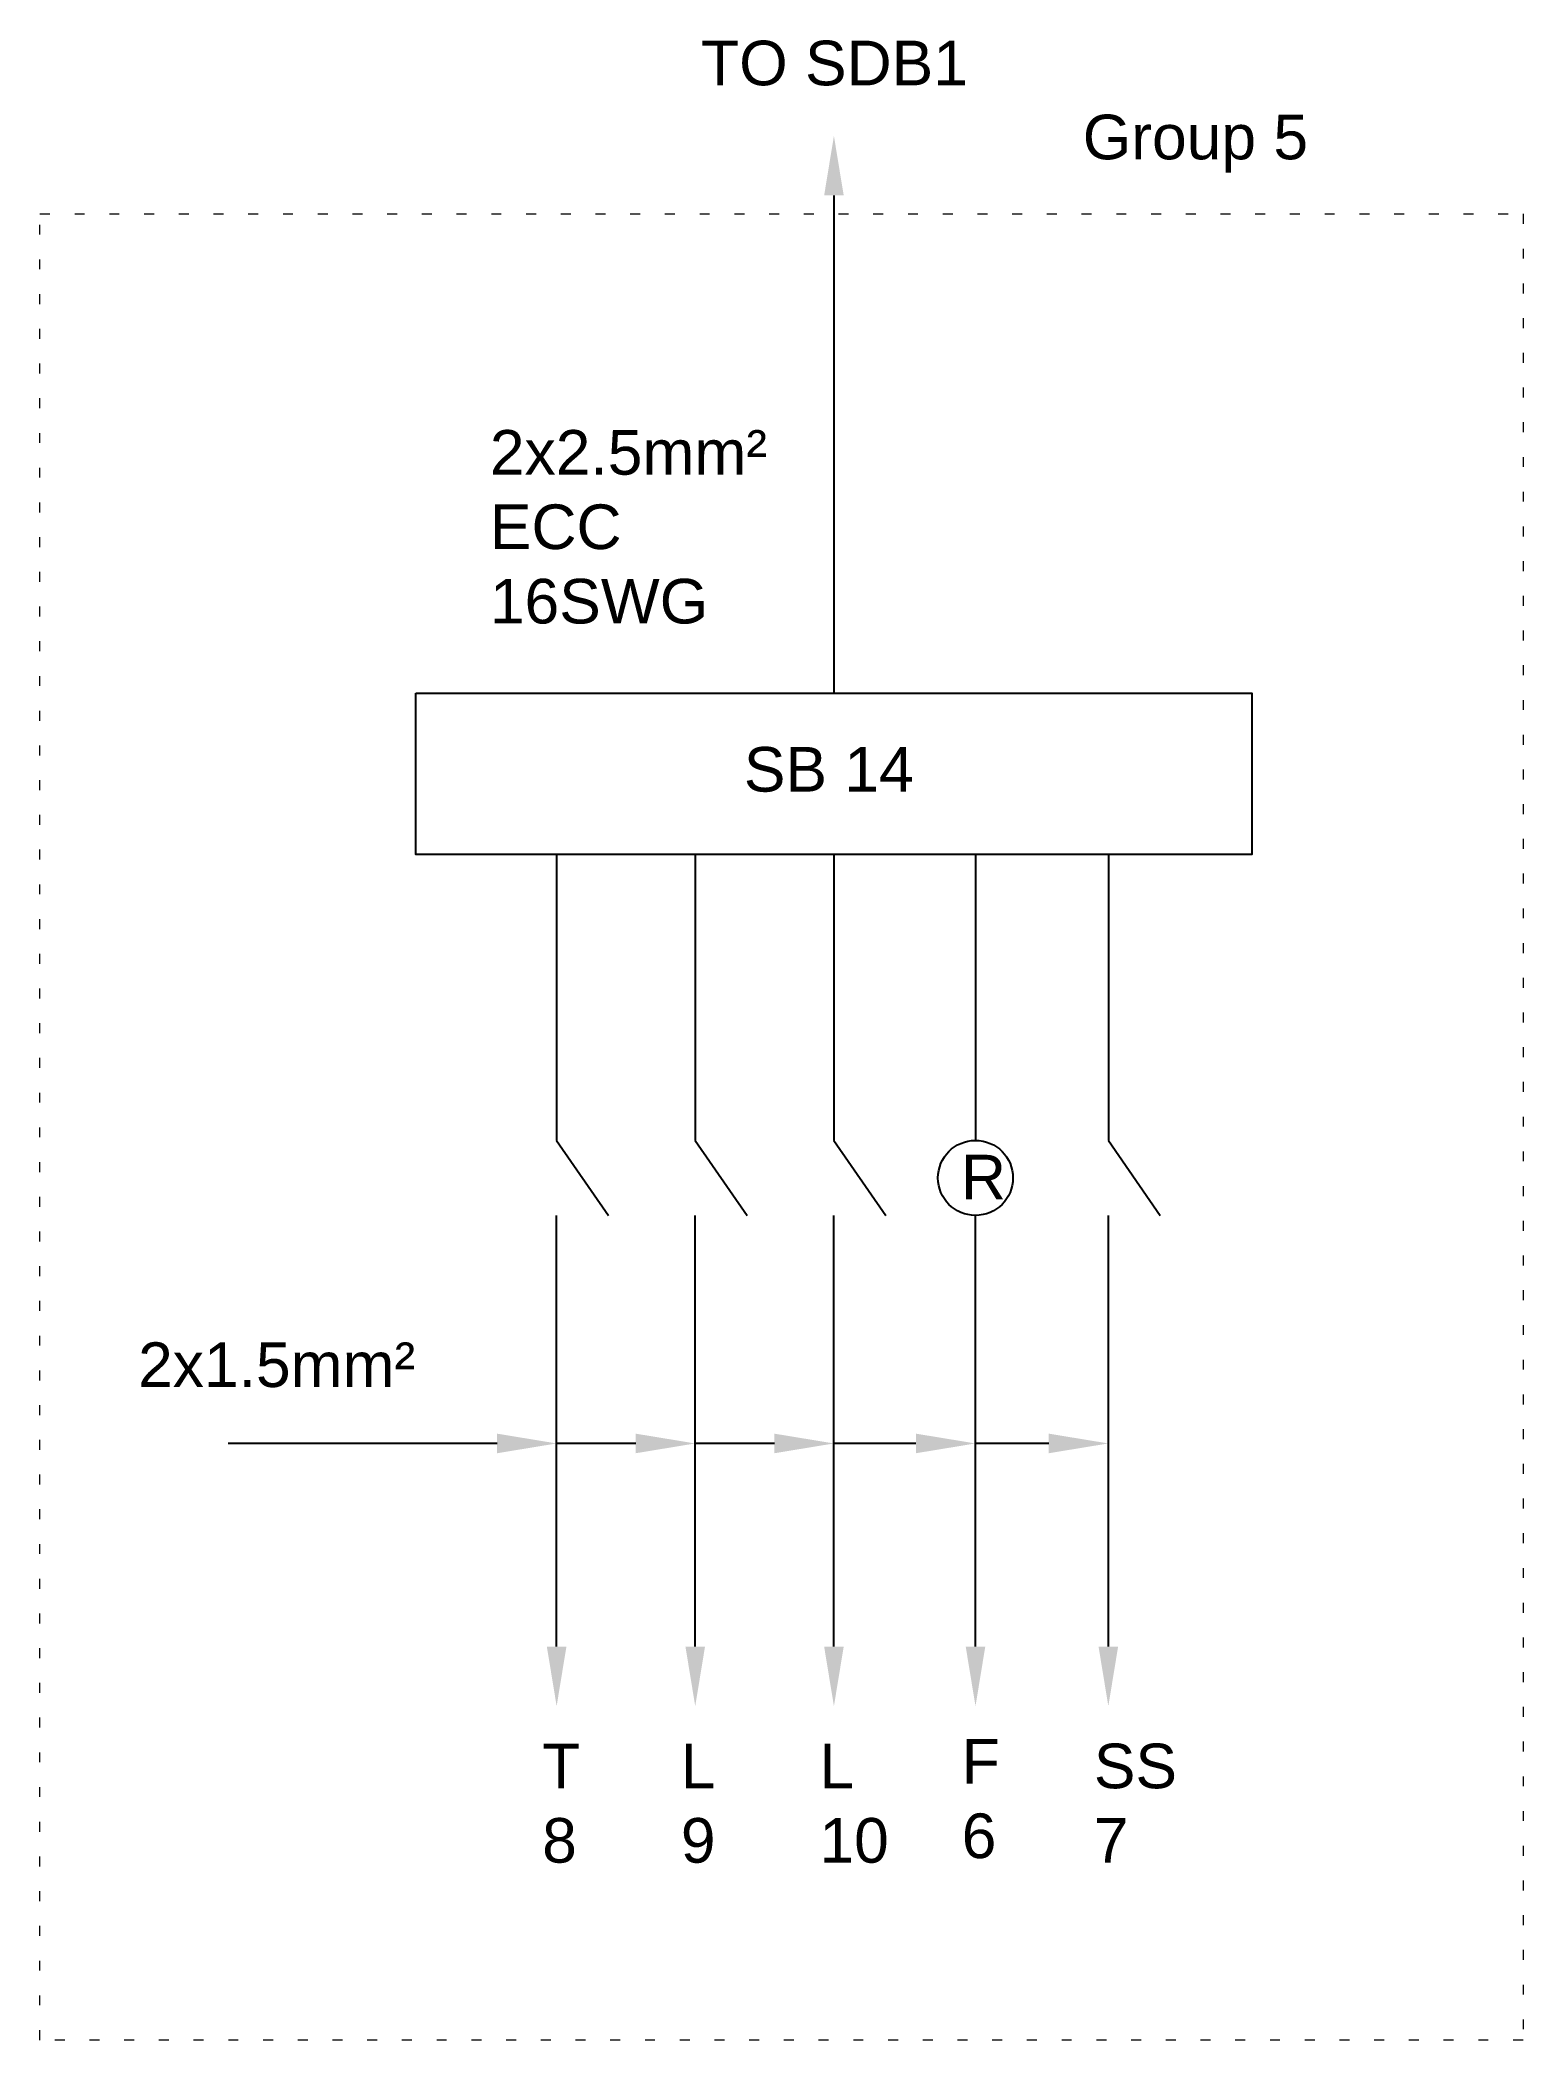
# Model space of a CAD drawing. Header units: inches. Extents: x 23.9 to 38.8, y 6 to 26.2.
import ezdxf
from ezdxf import colors
from ezdxf.entities.mleader import LeaderData, LeaderLine
from ezdxf.math import Vec2, Vec3

# ---------------------------------------------------------------- set-up
doc = ezdxf.new("R2010")
doc.units = ezdxf.units.IN
doc.header["$MEASUREMENT"] = 0
doc.linetypes.add('DOT', pattern=[0.25, 0, -0.25])
doc.layers.add('Dot', color=7, linetype='DOT', lineweight=20)
doc.styles.get("Standard").update_dxf_attribs({"font": 'arial.ttf'})

msp = doc.modelspace()

# ---------------------------------------------------------------- linework, layer by layer
for p, q in [((29.108, 17.97), (29.108, 15.089)), ((30.505, 17.97), (30.505, 15.089)), ((31.903, 17.97), (31.903, 15.089)), ((33.33, 17.97), (33.33, 15.089)), ((34.669, 17.97), (34.669, 15.089)), ((29.108, 15.089), (29.632, 14.333)), ((30.505, 15.089), (31.029, 14.333)), ((31.903, 15.089), (32.427, 14.333)), ((34.669, 15.089), (35.193, 14.333))]:
    msp.add_line(p, q)
msp.add_lwpolyline([(27.69, 19.599), (36.116, 19.599), (36.116, 17.97), (27.69, 17.97)], close=True)
msp.add_circle((33.33, 14.711), 0.378)
at = {"layer": 'Dot'}
msp.add_lwpolyline([(23.9, 24.428), (38.849, 24.428), (38.849, 6.02), (23.9, 6.02)], close=True, dxfattribs=at)

# ---------------------------------------------------------------- texts
at = {"char_height": 0.5, "attachment_point": 1}
for s, width, heights, insert in [('{\\H0.9x;TO SDB1}', 2.88251, [0.582], (30.564, 26.175)), ('{\\H0.9x;Group 5}', 2.44577, [0.815], (34.411, 25.429)), ('{\\H0.9x;2x2.5mm²\\PECC\\P16SWG}', 2.62047, [2.066], (28.435, 22.25)), ('{\\H0.9x;SB 14}', 1.65963, [0.786], (30.995, 19.055)), ('{\\H0.9x;R}', 1.65963, [0.786], (33.184, 14.944)), ('{\\H0.9x;2x1.5mm²}', 2.73693, [0.757], (24.889, 13.053)), ('{\\H0.9x;T\\P8}', 0.5, [1.455], (28.962, 9.008)), ('{\\H0.9x;L\\P9}', 0.5, [1.455], (30.36, 9.008)), ('{\\H0.9x;L\\P10}', 0.5, [1.455], (31.757, 9.008)), ('{\\H0.9x;F\\P6}', 0.5, [1.455], (33.191, 9.054)), ('{\\H0.9x;SS\\P7}', 0.5, [1.455], (34.523, 9.008))]:
    msp.add_mtext_dynamic_manual_height_columns(s, width=width, gutter_width=1, heights=heights, dxfattribs=dict(at, insert=insert))

# ---------------------------------------------------------------- leaders
ml = msp.add_multileader_mtext('Standard')
ml.set_content('')
ml.set_leader_properties()
ml.build(insert=Vec2(0, 0))
ml.multileader.update_dxf_attribs({"has_dogleg": 0, "dogleg_length": 0.36, "arrow_head_size": 0.6})
ctx = ml.context
ctx.base_point, ctx.char_height, ctx.arrow_head_size, ctx.landing_gap_size, ctx.plane_origin = Vec3(31.903, 19.599), 0.18, 0.6, 0.09, Vec3(31.903, 25.215)
notes = []
notes.append((ctx, [(0, (1, 1, 0), (31.543, 19.599), (1, 0), 0.36, [(0, [(31.903, 25.215)], 0, [])])]))
ctx.mtext, ml.multileader.dxf.content_type = None, 0
ml = msp.add_multileader_mtext('Standard')
ml.set_content('')
ml.set_leader_properties()
ml.build(insert=Vec2(0, 0))
ml.multileader.update_dxf_attribs({"has_dogleg": 0, "dogleg_length": 0.36, "arrow_head_size": 0.6})
ctx = ml.context
ctx.base_point, ctx.char_height, ctx.arrow_head_size, ctx.landing_gap_size, ctx.plane_origin = Vec3(29.108, 14.333), 0.18, 0.6, 0.09, Vec3(29.108, 9.386)
notes.append((ctx, [(0, (1, 1, 0), (28.748, 14.333), (1, 0), 0.36, [(0, [(29.108, 9.386)], 0, [])])]))
ctx.mtext, ml.multileader.dxf.content_type = None, 0
ml = msp.add_multileader_mtext('Standard')
ml.set_content('')
ml.set_leader_properties()
ml.build(insert=Vec2(0, 0))
ml.multileader.update_dxf_attribs({"has_dogleg": 0, "dogleg_length": 0.36, "arrow_head_size": 0.6})
ctx = ml.context
ctx.base_point, ctx.char_height, ctx.arrow_head_size, ctx.landing_gap_size, ctx.plane_origin = Vec3(30.505, 14.333), 0.18, 0.6, 0.09, Vec3(30.505, 9.386)
notes.append((ctx, [(0, (1, 1, 0), (30.145, 14.333), (1, 0), 0.36, [(0, [(30.505, 9.386)], 0, [])])]))
ctx.mtext, ml.multileader.dxf.content_type = None, 0
ml = msp.add_multileader_mtext('Standard')
ml.set_content('')
ml.set_leader_properties()
ml.build(insert=Vec2(0, 0))
ml.multileader.update_dxf_attribs({"has_dogleg": 0, "dogleg_length": 0.36, "arrow_head_size": 0.6})
ctx = ml.context
ctx.base_point, ctx.char_height, ctx.arrow_head_size, ctx.landing_gap_size, ctx.plane_origin = Vec3(31.903, 14.333), 0.18, 0.6, 0.09, Vec3(31.903, 9.386)
notes.append((ctx, [(0, (1, 1, 0), (31.543, 14.333), (1, 0), 0.36, [(0, [(31.903, 9.386)], 0, [])])]))
ctx.mtext, ml.multileader.dxf.content_type = None, 0
ml = msp.add_multileader_mtext('Standard')
ml.set_content('')
ml.set_leader_properties()
ml.build(insert=Vec2(0, 0))
ml.multileader.update_dxf_attribs({"has_dogleg": 0, "dogleg_length": 0.36, "arrow_head_size": 0.6})
ctx = ml.context
ctx.base_point, ctx.char_height, ctx.arrow_head_size, ctx.landing_gap_size, ctx.plane_origin = Vec3(33.33, 14.333), 0.18, 0.6, 0.09, Vec3(33.33, 9.386)
notes.append((ctx, [(0, (1, 1, 0), (32.97, 14.333), (1, 0), 0.36, [(0, [(33.33, 9.386)], 0, [])])]))
ctx.mtext, ml.multileader.dxf.content_type = None, 0
ml = msp.add_multileader_mtext('Standard')
ml.set_content('')
ml.set_leader_properties()
ml.build(insert=Vec2(0, 0))
ml.multileader.update_dxf_attribs({"has_dogleg": 0, "dogleg_length": 0.36, "arrow_head_size": 0.6})
ctx = ml.context
ctx.base_point, ctx.char_height, ctx.arrow_head_size, ctx.landing_gap_size, ctx.plane_origin = Vec3(34.669, 14.333), 0.18, 0.6, 0.09, Vec3(34.669, 9.386)
notes.append((ctx, [(0, (1, 1, 0), (34.309, 14.333), (1, 0), 0.36, [(0, [(34.669, 9.386)], 0, [])])]))
ctx.mtext, ml.multileader.dxf.content_type = None, 0
ml = msp.add_multileader_mtext('Standard')
ml.set_content('')
ml.set_leader_properties()
ml.build(insert=Vec2(0, 0))
ml.multileader.update_dxf_attribs({"has_dogleg": 0, "dogleg_length": 0.36, "arrow_head_size": 0.6})
ctx = ml.context
ctx.base_point, ctx.char_height, ctx.arrow_head_size, ctx.landing_gap_size, ctx.plane_origin = Vec3(26.517, 12.034), 0.18, 0.6, 0.09, Vec3(29.108, 12.034)
notes.append((ctx, [(0, (1, 1, 0), (26.157, 12.034), (-1, 0), 0.36, [(0, [(29.108, 12.034)], 0, [])])]))
ctx.mtext, ml.multileader.dxf.content_type = None, 0
ml = msp.add_multileader_mtext('Standard')
ml.set_content('')
ml.set_leader_properties()
ml.build(insert=Vec2(0, 0))
ml.multileader.update_dxf_attribs({"has_dogleg": 0, "dogleg_length": 0.36, "arrow_head_size": 0.6})
ctx = ml.context
ctx.base_point, ctx.char_height, ctx.arrow_head_size, ctx.landing_gap_size, ctx.plane_origin = Vec3(29.108, 12.034), 0.18, 0.6, 0.09, Vec3(30.505, 12.034)
notes.append((ctx, [(0, (1, 1, 0), (29.468, 12.034), (-1, 0), 0.36, [(0, [(30.505, 12.034)], 0, [])])]))
ctx.mtext, ml.multileader.dxf.content_type = None, 0
ml = msp.add_multileader_mtext('Standard')
ml.set_content('')
ml.set_leader_properties()
ml.build(insert=Vec2(0, 0))
ml.multileader.update_dxf_attribs({"has_dogleg": 0, "dogleg_length": 0.36, "arrow_head_size": 0.6})
ctx = ml.context
ctx.base_point, ctx.char_height, ctx.arrow_head_size, ctx.landing_gap_size, ctx.plane_origin = Vec3(30.505, 12.034), 0.18, 0.6, 0.09, Vec3(31.903, 12.034)
notes.append((ctx, [(0, (1, 1, 0), (30.865, 12.034), (-1, 0), 0.36, [(0, [(31.903, 12.034)], 0, [])])]))
ctx.mtext, ml.multileader.dxf.content_type = None, 0
ml = msp.add_multileader_mtext('Standard')
ml.set_content('')
ml.set_leader_properties()
ml.build(insert=Vec2(0, 0))
ml.multileader.update_dxf_attribs({"has_dogleg": 0, "dogleg_length": 0.36, "arrow_head_size": 0.6})
ctx = ml.context
ctx.base_point, ctx.char_height, ctx.arrow_head_size, ctx.landing_gap_size, ctx.plane_origin = Vec3(31.903, 12.034), 0.18, 0.6, 0.09, Vec3(33.33, 12.034)
notes.append((ctx, [(0, (1, 1, 0), (32.263, 12.034), (-1, 0), 0.36, [(0, [(33.33, 12.034)], 0, [])])]))
ctx.mtext, ml.multileader.dxf.content_type = None, 0
ml = msp.add_multileader_mtext('Standard')
ml.set_content('')
ml.set_leader_properties()
ml.build(insert=Vec2(0, 0))
ml.multileader.update_dxf_attribs({"has_dogleg": 0, "dogleg_length": 0.36, "arrow_head_size": 0.6})
ctx = ml.context
ctx.base_point, ctx.char_height, ctx.arrow_head_size, ctx.landing_gap_size, ctx.plane_origin = Vec3(34.145, 12.034), 0.18, 0.6, 0.09, Vec3(34.669, 12.034)
notes.append((ctx, [(0, (1, 1, 0), (33.69, 12.034), (-1, 0), 0.36, [(0, [(34.669, 12.034)], 0, [])])]))
ctx.mtext, ml.multileader.dxf.content_type = None, 0
for ctx, leaders in notes:
    for number, flags, end, landing, length, lines in leaders:
        leader = LeaderData()
        leader.index, (leader.has_last_leader_line, leader.has_dogleg_vector, leader.attachment_direction) = number, flags
        leader.last_leader_point, leader.dogleg_vector, leader.dogleg_length = Vec3(end), Vec3(landing), length
        for number, points, colour, breaks in lines:
            line = LeaderLine()
            line.index, line.vertices, line.color, line.breaks = number, Vec3.list(points), colors.encode_raw_color(colour), breaks
            leader.lines.append(line)
        ctx.leaders.append(leader)

doc.saveas('drawing.dxf')
